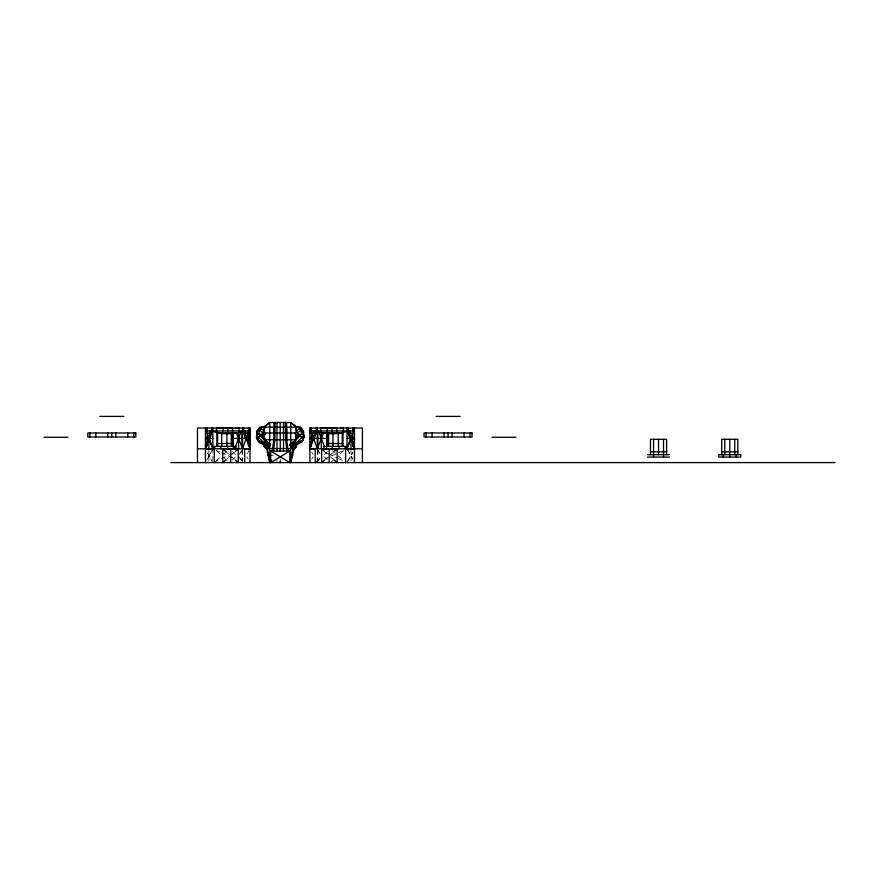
<?xml version="1.0" encoding="UTF-8"?>
<svg xmlns="http://www.w3.org/2000/svg" width="879" height="879" viewBox="0 0 879 879"><rect width="100%" height="100%" fill="white"/><g stroke="black" fill="none" stroke-linecap="round" stroke-linejoin="round"><path stroke-width="0.66" stroke-dasharray="4.39 3.3" d="M206.675 460.288L212.235 449.916L206.884 459.146M249.339 449.916L246.252 455.685L248.109 459.146M311.781 459.146L313.012 456.838M347.655 461.442L352.6 452.224M239.231 454.531L241.879 449.916M318.011 461.442L320 457.992M347.699 461.442L352.995 452.224M216.168 460.882L220.871 456.586M223.684 454.003L227.452 450.575M330.559 462.596L335.262 458.3M343.722 450.575L338.074 455.729L343.722 460.882M232.21 460.025L236.055 456.586M239.89 453.146L242.78 450.575M316.154 461.739L319.989 458.3M327.68 451.432L322.879 455.729L327.68 460.025M226.617 459.168L228.562 457.443M231.463 454.872L234.363 452.289M325.516 459.168L327.46 457.443M330.361 454.872L333.262 452.289M214.091 462.024L220.277 459.146M221.508 458.563L233.88 452.806M324.769 459.146L329.713 456.838M332.185 455.685L337.14 453.377M338.371 452.806L343.326 450.498M269.754 455.454L273.358 455.454M324.769 452.224L327.241 453.377M328.482 453.96L337.14 457.992M338.371 458.563L345.799 462.024M216.564 450.498L220.277 452.224M221.508 452.806L235.122 459.146M325.516 452.289L327.46 454.003M330.361 456.586L333.262 459.168M226.617 452.289L228.562 454.003M231.463 456.586L234.363 459.168M317.11 450.575L319.989 453.146M232.21 451.432L236.055 454.872M239.89 458.3L242.78 460.882M332.438 450.575L335.262 453.146M216.168 450.575L220.871 454.872M223.684 457.443L229.331 462.596M347.699 449.916L352.995 459.146M318.011 449.916L320 453.377M239.231 456.838L241.879 461.442M206.884 452.224L212.191 461.442L206.675 451.07M347.655 449.916L352.6 459.146M311.781 452.224L313.012 454.531M351.007 448.773L351.007 461.442M317.879 450.026L317.879 461.343M317.341 450.026L317.341 461.343M280.236 459.025L280.236 462.596M276.973 459.706L276.973 461.64M242.538 450.026L242.538 461.343M242.011 450.026L242.011 461.343M212.85 448.773L212.85 461.343M208.872 448.773L208.872 461.442"/><path stroke-width="1.32" d="M272.292 450.894L273.798 439.775L273.907 422.491M263.854 438.522L263.876 436.358L265.546 433.534M264.03 427.897L262.272 426.722L259.876 427.315L257.404 430.49L256.525 437.5L257.437 439.863L263.678 443.818L264.15 446.62L266.546 448.543L293.883 448.631L295.102 447.993L296.333 446.62L296.794 443.818L303.035 439.863L303.958 437.5L303.079 430.49L300.596 427.315L298.212 426.722L295.564 428.48L297.432 433.171L298.739 434.545L301.783 434.116L303.936 435.347C301.014 437.533 296.871 444.851 293.059 442.357L290.444 443.895L289.938 444.95L291.213 445.928L290.444 443.895L291.872 442.544L291.696 443.906L290.729 444.269L292.158 442.928M262.272 426.722L259.569 430.117L257.404 430.49L256.723 432.204L256.525 437.5L257.943 438.72M275.094 422.491L274.841 439.775L273.479 450.894M264.238 435.786L263.041 433.171L259.569 430.117L258.701 434.116L265.502 441.643L268.721 442.994L265.37 447.993L266.04 447.488L266.546 448.543L269.754 462.596L269.754 422.491L290.729 422.491L297.058 427.172L263.425 427.172L269.754 422.491L264.37 427.172L264.008 430.633M267.59 447.092L268.084 448.147L265.952 447.224L265.37 447.993M268.403 446.027L268.337 447.554L266.776 446.158M268.787 443.906L268.611 442.544L270.249 445.323L268.084 444.752L268.644 443.719L270.534 444.95L269.271 445.928L268.996 445.345L269.062 446.29L269.721 446.016L269.227 444.961M293.037 448.62L290.729 462.596L290.729 422.491L296.102 427.172L296.597 431.787M205.477 447.092L207.147 445.257L207.147 428.029M290.729 462.596L294.443 447.488M296.333 435.215L295.564 439.775L264.909 439.775L264.139 435.215M309.793 447.092L311.463 445.257L311.463 428.029M296.234 438.445L296.608 436.358L298.739 434.545L293.388 443.016L297.311 436.325L299.75 435.863L301.783 434.116L300.915 430.117L298.212 426.722M270.666 462.596L270.666 451.07L289.806 462.596L289.806 451.07L270.666 462.596L271.204 460.036M292.894 447.092L292.388 448.147L294.553 447.576L296.388 444.95L301.958 441.994L303.035 439.863L302.123 437.324L299.75 435.863L294.179 442.335L292.366 442.247M211.817 428.018L211.817 433.138L209.993 438.489L207.147 442.236L205.521 442.236M316.132 428.018L316.132 433.138L314.308 438.489L311.463 442.236L309.837 442.236M264.843 446.51L264.15 446.62L264.997 444.884L268.117 442.247L267.59 442.928M236.352 432.633L242.538 448.773L249.966 428.018L249.966 462.596M315.187 462.596L315.187 448.85L309.924 448.773L317.341 428.018L317.341 448.773L323.538 432.633M345.601 462.596L345.601 448.85L354.457 448.773L347.029 428.018L347.029 448.773L354.457 428.018L354.457 462.596M293.388 443.016L293.795 441.884L294.97 441.643L296.794 443.818L292.136 447.554L292.07 446.027M294.553 442.785L294.97 441.643L289.938 444.95L290.795 444.807L291.872 442.544L290.235 445.323L292.399 444.752L293.927 443.093L293.059 442.357M207.114 443.005L208.433 439.544M235.034 447.62L241.22 431.479M347.029 448.773L351.007 438.39L351.007 448.773M259.876 427.315L256.723 432.204M266.722 446.741L263.678 443.818L265.502 441.643L266.678 441.884L267.095 443.016L261.744 434.545L258.701 434.116L256.536 435.347C259.459 437.533 263.612 444.851 267.425 442.357L268.644 443.719M296.619 438.522L296.245 435.786L297.432 433.171L300.915 430.117L303.079 430.49L303.958 437.5M293.938 448.543L292.685 448.532L293.355 447.785L293.938 448.543L292.136 447.554L292.542 446.719L291.575 447.081L290.762 446.016L291.257 444.961M291.674 446.741L291.048 446.389L291.542 445.334M292.388 448.147L292.366 446.4L291.048 446.389M292.685 448.532L293.52 448.422L292.685 448.532L293.179 447.477L291.575 447.081M264.909 428.48L261.744 434.545L263.876 436.358L264.249 438.445M266.546 448.543L267.798 448.532L267.128 447.785L266.546 448.543L268.337 447.554L269.523 445.477L269.809 444.28L268.315 442.928M264.15 446.62L264.733 445.862L264.096 444.95L258.514 441.994L257.437 439.863L258.36 437.324L260.733 435.863L263.173 436.325L266.678 441.884L265.919 442.785L265.502 441.643L267.425 442.357M268.513 442.994L270.534 444.95M268.194 443.686L269.315 443.225L270.04 443.895L269.282 444.961L270.249 445.323M270.04 443.895L269.315 443.225M225.65 460.025L222.75 462.596L222.75 448.85L238.242 448.85L238.242 462.596L235.341 460.025M235.341 451.432L238.242 448.85M324.549 460.025L321.648 462.596L321.648 448.85L337.14 448.85L337.14 462.596L334.229 460.025M334.229 451.432L337.14 448.85M294.179 442.335L294.97 441.643M295.816 444.664L296.377 444.939L295.212 445.192M299.552 428.534L296.641 430.633L294.937 433.534L296.245 435.786M297.366 443.818L299.519 442.456M303.035 439.863L296.794 443.818L296.212 442.445M267.996 447.818L269.271 445.928M302.728 432.688L303.738 432.215M290.444 443.895L291.169 443.225M289.938 444.95L290.905 444.576M291.421 446.29L290.762 446.016L291.718 445.653M243.758 430.941C233.726 434.709 221.838 434.709 211.817 430.941M348.073 430.941C338.041 434.709 326.153 434.709 316.132 430.941M258.437 439.654L257.437 439.863L263.678 443.818M264.997 444.884L265.557 444.796M242.538 448.773L242.538 428.018L249.966 448.773L244.692 448.85L244.692 462.596M292.729 455.454L290.729 455.454M231.869 428.018L216.531 428.018L216.531 432.699L239.044 432.699L239.044 428.018L235.968 428.018M340.283 428.018L343.359 428.018L343.359 432.699L320.846 432.699L320.846 428.018L334.372 428.018M328.021 428.018L336.185 428.018M99.788 416.404L123.785 416.404M436.105 416.404L460.102 416.404M309.793 428.018L362.412 428.018L362.412 462.596M205.477 430.941L250.097 430.941M309.793 430.941L354.413 430.941M263.755 432.94L295.52 432.94M205.521 433.138L211.817 433.138M243.758 428.018L243.758 433.138L250.054 433.138M309.837 433.138L316.132 433.138M348.073 428.018L348.073 433.138L354.369 433.138M43.95 437.281L67.947 437.281M491.943 437.281L515.94 437.281M205.433 438.39L212.85 438.39M234.583 438.39L249.966 438.39M309.924 438.39L325.296 438.39M347.029 438.39L354.457 438.39M205.521 438.566L209.993 438.489L209.993 430.941M250.054 438.566L245.571 438.489L243.758 433.138M309.837 438.566L314.308 438.489L314.308 430.941M354.369 438.566L349.886 438.489L348.073 433.138M250.054 442.236L248.427 442.236L245.571 438.489L245.571 430.941M354.369 442.236L352.743 442.236L349.886 438.489L349.886 430.941M216.915 443.521L233.177 443.521M326.702 443.521L342.975 443.521M205.521 445.257L207.147 445.257M248.427 428.029L248.427 445.257L250.054 445.257M309.837 445.257L311.463 445.257M352.743 428.029L352.743 445.257L354.369 445.257M205.521 446.191L206.983 446.191M248.427 445.257L248.581 446.191L250.054 446.191M309.837 446.191L311.298 446.191M352.743 445.257L352.897 446.191L354.369 446.191M197.478 448.773L249.966 448.773M309.924 448.773L362.412 448.773M270.666 451.07L289.806 451.07M650.471 451.817L666.612 451.817M721.703 451.817L737.833 451.817M647.57 454.685L669.512 454.685M271.38 455.454L267.754 455.454M647.57 457.069L669.512 457.069M170.834 462.596L835.05 462.596M223.705 428.018L227.782 428.018L227.782 433.49M290.729 444.269L291.982 444.291M267.798 448.532L266.952 448.422L267.798 448.532L267.293 447.477M268.084 448.147L268.611 447.455L267.655 447.092M294.926 444.796L296.333 446.62L295.63 446.51M296.08 445.917L296.333 446.62M268.809 442.62L269.073 443.521M257.404 430.49L258.415 430.963M291.861 447.455L292.487 447.818M352.897 446.191L354.413 447.092M248.581 446.191L250.097 447.092L250.097 428.018L197.478 428.018L197.478 462.596M260.953 442.456L263.107 443.818M260.92 428.534L263.832 430.633L264.975 432.567M292.289 443.686L291.762 442.994L295.102 447.993L295.036 447.268M266.502 442.511L265.502 441.643L266.304 442.335M321.648 448.85L324.549 451.432M222.75 448.85L225.65 451.432M303.749 432.204L300.596 427.315M266.557 443.093L268.084 444.752M264.392 445.917L265.919 447.576M293.927 443.093L295.487 444.884M291.839 443.719L292.399 444.752M292.136 447.554L290.674 444.28M267.941 446.719L268.337 447.554M351.457 439.544L352.776 443.005M318.67 431.479L324.417 446.466M214.289 462.596L214.289 448.85L205.433 448.773L212.85 428.018L212.85 448.773L208.872 438.39L208.872 448.773M317.341 448.773L309.924 428.018L309.924 462.596M212.85 448.773L205.433 428.018L205.433 462.596M286.993 450.894L285.631 439.775L285.389 422.491M269.754 462.596L267.447 448.62M288.18 450.894L286.686 439.775L286.576 422.491M263.304 436.347L263.7 438.632M293.707 446.158L293.762 446.741M286.686 439.775L286.631 427.172M737.833 454.685L737.833 439.313L721.703 439.313L721.703 454.685M736.294 454.685L736.294 457.069M734.756 439.313L734.756 454.685M729.768 439.313L729.768 457.069M724.779 439.313L724.779 454.685M723.241 454.685L723.241 457.069M666.612 454.685L666.612 439.313L650.471 439.313L650.471 454.685M663.524 439.313L663.524 457.069M658.547 439.313L658.547 454.685M653.558 439.313L653.558 457.069M470.056 432.973L470.056 436.973M464.057 432.973L464.057 436.973M452.059 432.973L452.059 436.973M448.059 432.973L448.059 436.973M444.06 432.973L444.06 436.973M432.061 432.973L432.061 436.973M426.062 432.973L426.062 436.973M345.777 448.773L345.777 446.389L323.901 446.389L323.901 448.773M345.095 446.389L345.095 448.773M342.975 432.27L342.975 446.389M342.294 432.27L342.294 446.389M339.041 446.389L339.041 448.773M338.217 433.523L338.217 446.389M336.855 428.018L336.855 433.49M332.976 433.523L332.976 446.389M332.196 446.389L332.196 448.773M332.097 428.018L332.097 433.49M329.185 448.773L329.185 462.596M328.581 433.523L328.581 446.389M327.384 433.523L327.384 446.389M327.351 428.018L327.351 433.49M326.702 433.523L326.702 446.389M326.439 446.389L326.439 448.773M321.318 431.908L321.318 448.773M317.879 430.611L317.879 448.773M283.51 422.491L283.51 451.345M280.236 422.491L280.236 451.345M280.236 461.244L280.236 462.596M276.973 422.491L276.973 451.345M273.852 427.172L273.852 432.94M242.011 430.611L242.011 448.773M238.561 431.908L238.561 448.773M235.99 448.773L235.99 446.389L214.113 446.389L214.113 448.773M235.308 446.389L235.308 448.773M233.451 446.389L233.451 448.773M233.177 433.523L233.177 446.389M232.539 428.018L232.506 446.389M231.298 433.523L231.298 446.389M230.705 448.773L230.705 462.596M227.694 446.389L227.694 448.773M226.903 433.523L226.903 446.389M223.035 428.018L223.035 433.49M221.673 433.523L221.673 446.389M220.838 446.389L220.838 448.773M217.596 432.27L217.596 446.389M216.915 432.27L216.915 446.389M214.795 446.389L214.795 448.773M133.817 432.973L133.817 436.973M127.818 432.973L127.818 436.973M115.819 432.973L115.819 436.973M111.82 432.973L111.82 436.973M107.82 432.973L107.82 436.973M95.822 432.973L95.822 436.973M89.823 432.973L89.823 436.973M269.435 446.389L268.469 446.027L269.435 446.389M135.816 432.973L87.823 432.973L87.823 436.973L135.816 436.973L135.816 432.973M472.056 432.973L424.063 432.973L424.063 436.973L472.056 436.973L472.056 432.973M740.744 454.685L718.802 454.685L718.802 457.069L740.744 457.069L740.744 454.685"/></g></svg>
